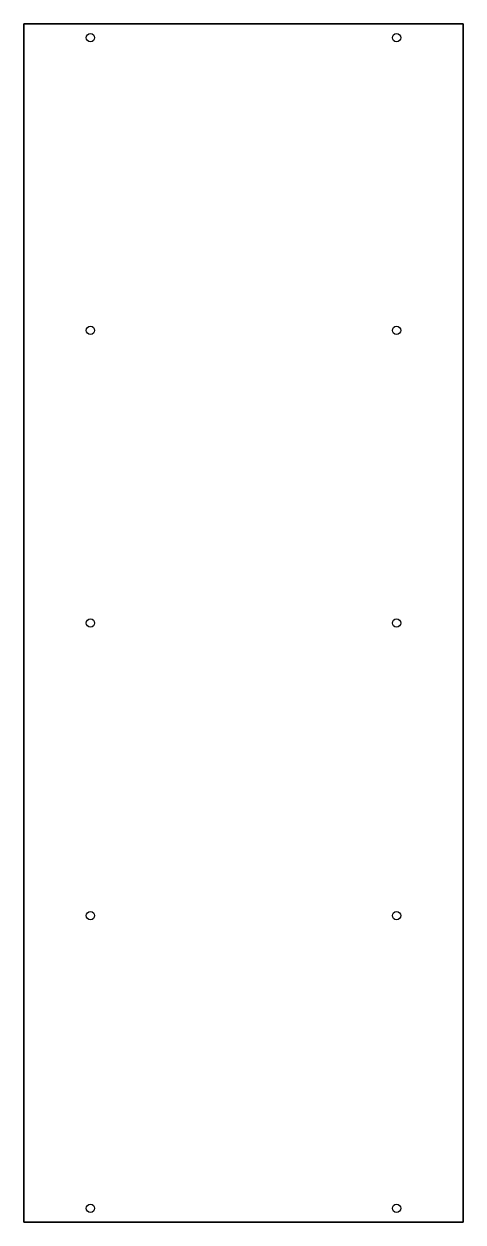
# Model space of a CAD drawing. Extents: x 0 to 264, y 0 to 720.
import ezdxf

# ---------------------------------------------------------------- set-up
doc = ezdxf.new("R2010")
doc.units = 0
for name, color, linetype in [('OUTLINEZ16P5L', 7, 'CONTINUOUS'), ('PART', 7, 'CONTINUOUS'), ('VBOREZ16P7', 7, 'CONTINUOUS')]:
    doc.layers.add(name, color=color, linetype=linetype)

msp = doc.modelspace()

# ---------------------------------------------------------------- linework, layer by layer
at = {"layer": 'OUTLINEZ16P5L'}
msp.add_lwpolyline([(0, 0), (0, 720), (264, 720), (264, 0)], close=True, dxfattribs=at)
at = {"layer": 'PART'}
msp.add_lwpolyline([(0, 0), (264, 0), (264, 720), (0, 720)], close=True, dxfattribs=at)
at = {"layer": 'VBOREZ16P7'}
for centre in [(40, 711.75), (224, 711.75), (40, 535.88), (224, 535.88), (40, 360), (224, 360), (40, 184.13), (224, 184.13), (40, 8.25), (224, 8.25)]:
    msp.add_circle(centre, 2.5, dxfattribs=at)

doc.saveas('drawing.dxf')
